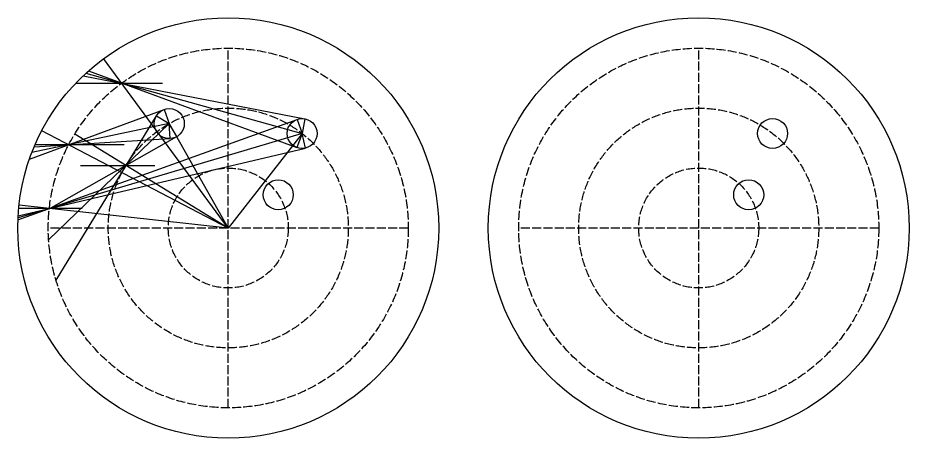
# Model space of a CAD drawing. Header units: millimetres. Extents: x 3921 to 10494, y -3868 to 8803.
# Drawn here: x 6235 to 7423, y 3237 to 3798 of the extents above; entities that cross this region are included whole.
import ezdxf

# ---------------------------------------------------------------- set-up
doc = ezdxf.new("R2010")
doc.units = ezdxf.units.MM
doc.linetypes.add('ACAD_ISO02W100', pattern=[15, 12, -3])
for name, color, linetype in [('1', 3, 'Continuous'), ('3', 6, 'Continuous'), ('极径圆', 7, 'ACAD_ISO02W100'), ('障碍物圆', 1, 'Continuous')]:
    doc.layers.add(name, color=color, linetype=linetype)

msp = doc.modelspace()

# ---------------------------------------------------------------- linework, layer by layer
at = {"layer": '1'}
for p, q in [((6515.302, 3517.491), (6349.104, 3743.498)), ((6321.992, 3720.794), (6617.572, 3663.25)), ((6325.559, 3724.127), (6613.75, 3643.618)), ((6328.871, 3727.12), (6606.844, 3624.849)), ((6312.037, 3710.841), (6427.646, 3710.841)), ((6250.196, 3609.249), (6429.784, 3675.623)), ((6429.784, 3675.623), (6436.717, 3656.863)), ((6234.976, 3528.346), (6606.968, 3662.433)), ((6606.968, 3662.433), (6613.75, 3643.618)), ((6617.572, 3663.25), (6613.75, 3643.618)), ((6436.717, 3656.863), (6253.492, 3618.269)), ((6437.94, 3636.9), (6436.717, 3656.863)), ((6436.717, 3656.863), (6515.302, 3517.491)), ((6436.717, 3656.863), (6515.302, 3517.491)), ((6613.75, 3643.618), (6235.092, 3531.013)), ((6256.51, 3625.785), (6437.94, 3636.9)), ((6515.302, 3517.491), (6266.644, 3647.375)), ((6613.75, 3643.618), (6515.302, 3517.491)), ((6613.75, 3643.618), (6606.844, 3624.849)), ((6618.351, 3624.155), (6613.75, 3643.618)), ((6235.227, 3533.582), (6618.351, 3624.155)), ((6376.52, 3628.607), (6257.709, 3628.607)), ((6320.343, 3543.387), (6235.963, 3543.387)), ((6515.302, 3517.491), (6236.403, 3547.761))]:
    msp.add_line(p, q, dxfattribs=at)
at = {"layer": '1', "color": 3}
for centre in [(6515.302, 3517.491), (7142.416, 3517.491)]:
    msp.add_circle(centre, 280.536, dxfattribs=at)
at = {"layer": '3'}
for p, q in [((6285.687, 3447.657), (6419.643, 3667.278)), ((6419.643, 3667.278), (6436.717, 3656.863)), ((6436.717, 3656.863), (6275.825, 3501.65)), ((6446.587, 3639.468), (6436.717, 3656.863)), ((6436.717, 3656.863), (6515.302, 3517.491)), ((6276.668, 3543.059), (6446.587, 3639.468)), ((6515.302, 3517.491), (6310.613, 3642.801)), ((6318.42, 3601.031), (6417.492, 3601.031))]:
    msp.add_line(p, q, dxfattribs=at)
at = {"layer": '极径圆'}
for p, q in [((6515.302, 3277.491), (6515.302, 3757.491)), ((7142.416, 3277.491), (7142.416, 3757.491)), ((6755.302, 3517.491), (6275.302, 3517.491)), ((7382.416, 3517.491), (6902.416, 3517.491))]:
    msp.add_line(p, q, dxfattribs=at)
for centre, radius in [((6515.302, 3517.491), 240), ((7142.416, 3517.491), 240), ((6515.302, 3517.491), 160), ((7142.416, 3517.491), 160), ((6515.302, 3517.491), 80), ((7142.416, 3517.491), 80)]:
    msp.add_circle(centre, radius, dxfattribs=at)
at = {"layer": '障碍物圆'}
for centre in [(6436.717, 3656.863), (6613.75, 3643.618), (7240.863, 3643.618), (6581.887, 3561.835), (7209.001, 3561.835)]:
    msp.add_circle(centre, 20, dxfattribs=at)

doc.saveas('drawing.dxf')
